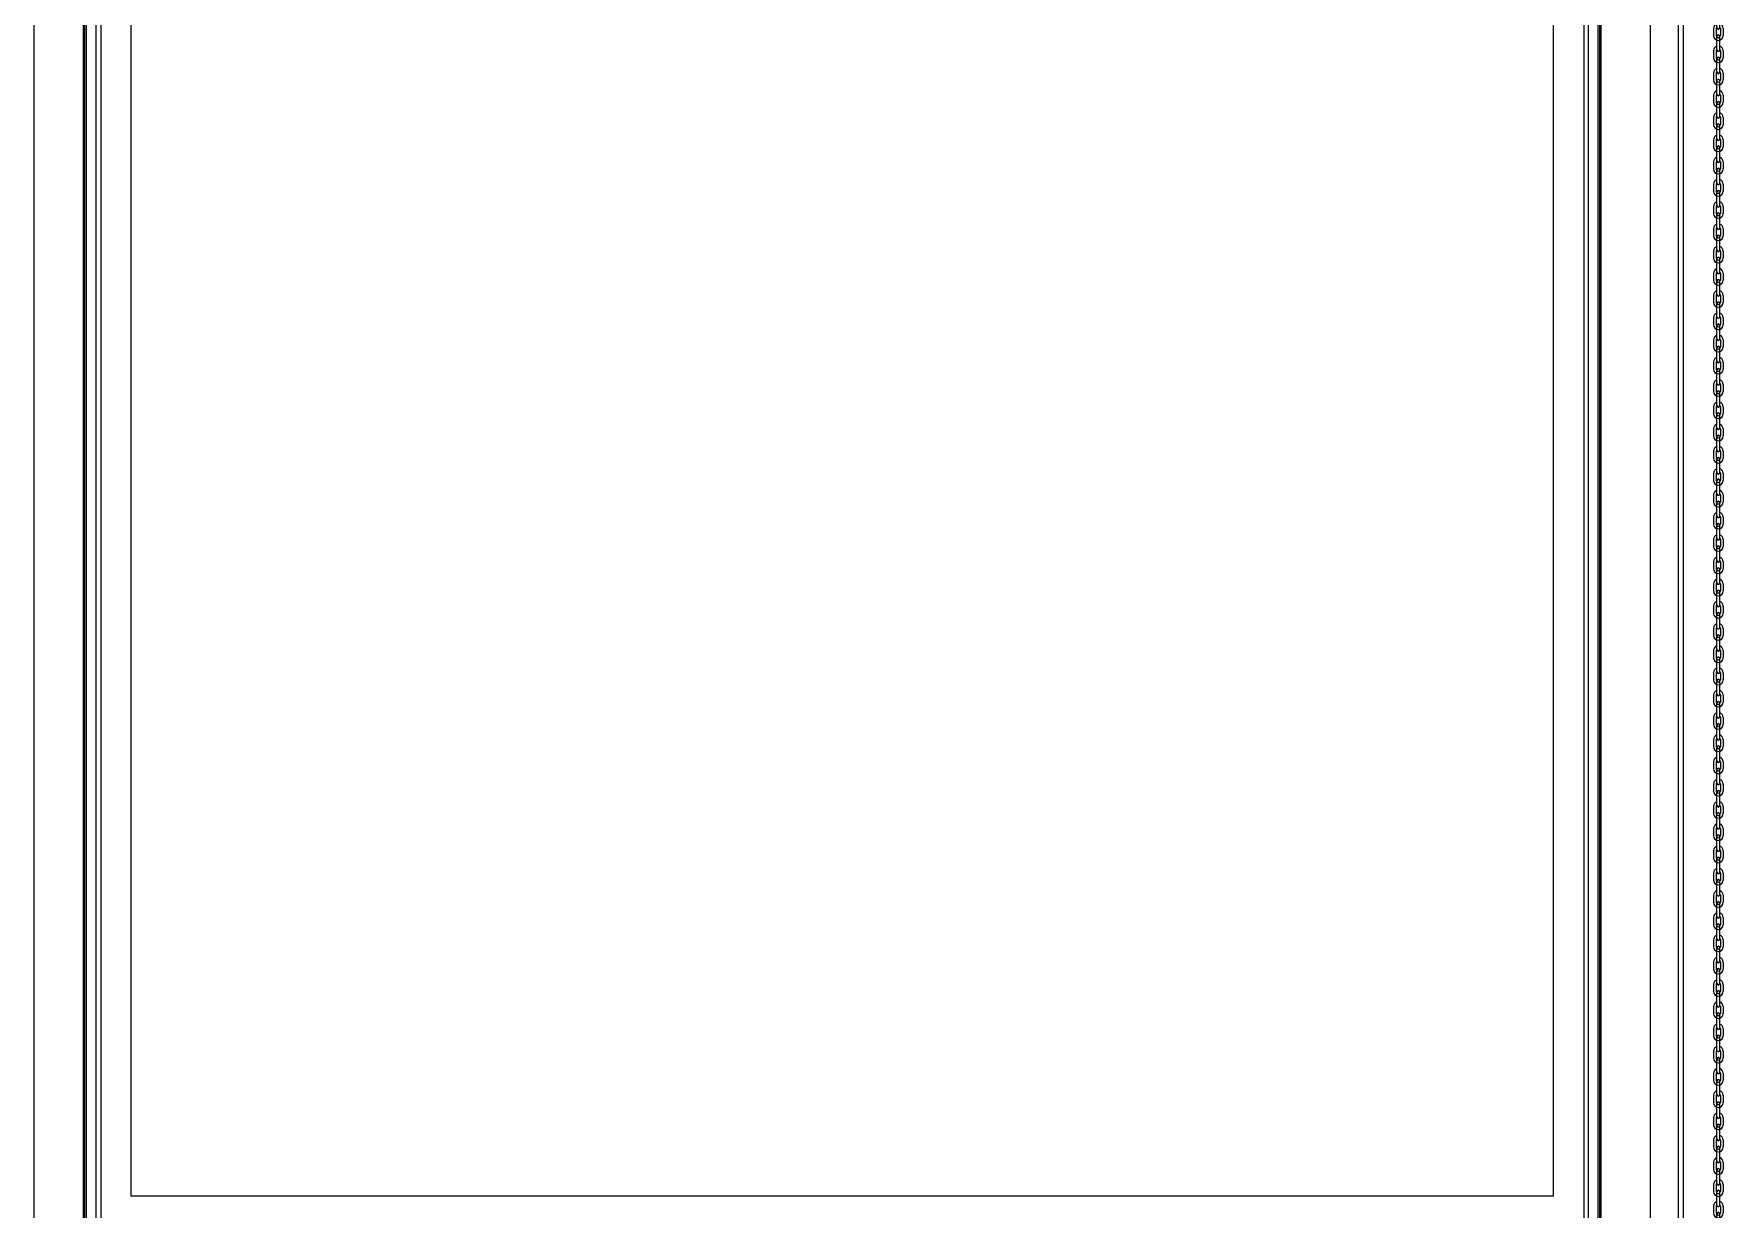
# Model space of a CAD drawing. Header units: millimetres. Extents: x 0 to 190005487, y 0 to 455456909.
# Drawn here: x 91948 to 93254, y 26882 to 27791 of the extents above; entities that cross this region are included whole.
import ezdxf

# ---------------------------------------------------------------- set-up
doc = ezdxf.new("R2010")
doc.units = ezdxf.units.MM
doc.header["$LTSCALE"] = 400
doc.header["$MEASUREMENT"] = 0
doc.layers.get('0').update_dxf_attribs({"linetype": 'CONTINUOUS'})
doc.layers.add('2', color=3, linetype='CONTINUOUS')
doc.layers.add('LC-003-002-----0', color=1, linetype='CONTINUOUS')

# ---------------------------------------------------------------- blocks, each defined once
blk = doc.blocks.new('chain_ohd')
at = {"layer": 'LC-003-002-----0'}
for p, q in [((1731724.8, 1098357.1, -97.2), (1731724.8, 1098378.6, -97.2)), ((1731729.1, 1098357.1, -97.2), (1731729.1, 1098378.6, -97.2)), ((1731719.5, 1098356, -97.2), (1731719.5, 1098345.3, -97.2)), ((1731723.8, 1098356, -97.2), (1731723.8, 1098345.3, -97.2)), ((1731724.8, 1098322.7, -97.2), (1731724.8, 1098344.2, -97.2)), ((1731729.1, 1098322.7, -97.2), (1731729.1, 1098344.2, -97.2)), ((1731730.2, 1098356, -97.2), (1731730.2, 1098345.3, -97.2)), ((1731734.5, 1098356, -97.2), (1731734.5, 1098345.3, -97.2)), ((1731719.5, 1098321.6, -97.2), (1731719.5, 1098310.9, -97.2)), ((1731723.8, 1098321.6, -97.2), (1731723.8, 1098310.9, -97.2)), ((1731730.2, 1098321.6, -97.2), (1731730.2, 1098310.9, -97.2)), ((1731734.5, 1098321.6, -97.2), (1731734.5, 1098310.9, -97.2)), ((1731724.8, 1098288.3, -97.2), (1731724.8, 1098309.8, -97.2)), ((1731729.1, 1098288.3, -97.2), (1731729.1, 1098309.8, -97.2)), ((1731719.5, 1098287.2, -97.2), (1731719.5, 1098276.5, -97.2)), ((1731723.8, 1098287.2, -97.2), (1731723.8, 1098276.5, -97.2)), ((1731724.8, 1098253.9, -97.2), (1731724.8, 1098275.4, -97.2)), ((1731729.1, 1098253.9, -97.2), (1731729.1, 1098275.4, -97.2)), ((1731730.2, 1098287.2, -97.2), (1731730.2, 1098276.5, -97.2)), ((1731734.5, 1098287.2, -97.2), (1731734.5, 1098276.5, -97.2)), ((1731719.5, 1098252.8, -97.2), (1731719.5, 1098242, -97.2)), ((1731723.8, 1098252.8, -97.2), (1731723.8, 1098242, -97.2)), ((1731724.8, 1098219.5, -97.2), (1731724.8, 1098241, -97.2)), ((1731729.1, 1098219.5, -97.2), (1731729.1, 1098241, -97.2)), ((1731730.2, 1098252.8, -97.2), (1731730.2, 1098242, -97.2)), ((1731734.5, 1098252.8, -97.2), (1731734.5, 1098242, -97.2)), ((1731719.5, 1098218.4, -97.2), (1731719.5, 1098207.6, -97.2)), ((1731723.8, 1098218.4, -97.2), (1731723.8, 1098207.6, -97.2)), ((1731730.2, 1098218.4, -97.2), (1731730.2, 1098207.6, -97.2)), ((1731734.5, 1098218.4, -97.2), (1731734.5, 1098207.6, -97.2)), ((1731719.5, 1098184, -97.2), (1731719.5, 1098173.2, -97.2)), ((1731723.8, 1098184, -97.2), (1731723.8, 1098173.2, -97.2)), ((1731724.8, 1098185.1, -97.2), (1731724.8, 1098206.6, -97.2)), ((1731729.1, 1098185.1, -97.2), (1731729.1, 1098206.6, -97.2)), ((1731730.2, 1098184, -97.2), (1731730.2, 1098173.2, -97.2)), ((1731734.5, 1098184, -97.2), (1731734.5, 1098173.2, -97.2)), ((1731724.8, 1098150.7, -97.2), (1731724.8, 1098172.2, -97.2)), ((1731729.1, 1098150.7, -97.2), (1731729.1, 1098172.2, -97.2)), ((1731719.5, 1098149.6, -97.2), (1731719.5, 1098138.8, -97.2)), ((1731723.8, 1098149.6, -97.2), (1731723.8, 1098138.8, -97.2)), ((1731724.8, 1098116.2, -97.2), (1731724.8, 1098137.7, -97.2)), ((1731729.1, 1098116.2, -97.2), (1731729.1, 1098137.7, -97.2)), ((1731730.2, 1098149.6, -97.2), (1731730.2, 1098138.8, -97.2)), ((1731734.5, 1098149.6, -97.2), (1731734.5, 1098138.8, -97.2)), ((1731719.5, 1098115.2, -97.2), (1731719.5, 1098104.4, -97.2)), ((1731723.8, 1098115.2, -97.2), (1731723.8, 1098104.4, -97.2)), ((1731730.2, 1098115.2, -97.2), (1731730.2, 1098104.4, -97.2)), ((1731734.5, 1098115.2, -97.2), (1731734.5, 1098104.4, -97.2)), ((1731719.5, 1098080.8, -97.2), (1731719.5, 1098070, -97.2)), ((1731723.8, 1098080.8, -97.2), (1731723.8, 1098070, -97.2)), ((1731724.8, 1098081.8, -97.2), (1731724.8, 1098103.3, -97.2)), ((1731729.1, 1098081.8, -97.2), (1731729.1, 1098103.3, -97.2)), ((1731730.2, 1098080.8, -97.2), (1731730.2, 1098070, -97.2)), ((1731734.5, 1098080.8, -97.2), (1731734.5, 1098070, -97.2)), ((1731724.8, 1098047.4, -97.2), (1731724.8, 1098068.9, -97.2)), ((1731729.1, 1098047.4, -97.2), (1731729.1, 1098068.9, -97.2)), ((1731719.5, 1098046.4, -97.2), (1731719.5, 1098035.6, -97.2)), ((1731723.8, 1098046.4, -97.2), (1731723.8, 1098035.6, -97.2)), ((1731724.8, 1098013, -97.2), (1731724.8, 1098034.5, -97.2)), ((1731729.1, 1098013, -97.2), (1731729.1, 1098034.5, -97.2)), ((1731730.2, 1098046.4, -97.2), (1731730.2, 1098035.6, -97.2)), ((1731734.5, 1098046.4, -97.2), (1731734.5, 1098035.6, -97.2)), ((1731719.5, 1098011.9, -97.2), (1731719.5, 1098001.2, -97.2)), ((1731723.8, 1098011.9, -97.2), (1731723.8, 1098001.2, -97.2)), ((1731724.8, 1097978.6, -97.2), (1731724.8, 1098000.1, -97.2)), ((1731729.1, 1097978.6, -97.2), (1731729.1, 1098000.1, -97.2)), ((1731730.2, 1098011.9, -97.2), (1731730.2, 1098001.2, -97.2)), ((1731734.5, 1098011.9, -97.2), (1731734.5, 1098001.2, -97.2)), ((1731719.5, 1097977.5, -97.2), (1731719.5, 1097966.8, -97.2)), ((1731723.8, 1097977.5, -97.2), (1731723.8, 1097966.8, -97.2)), ((1731730.2, 1097977.5, -97.2), (1731730.2, 1097966.8, -97.2)), ((1731734.5, 1097977.5, -97.2), (1731734.5, 1097966.8, -97.2)), ((1731724.8, 1097944.2, -97.2), (1731724.8, 1097965.7, -97.2)), ((1731729.1, 1097944.2, -97.2), (1731729.1, 1097965.7, -97.2)), ((1731719.5, 1097943.1, -97.2), (1731719.5, 1097932.4, -97.2)), ((1731723.8, 1097943.1, -97.2), (1731723.8, 1097932.4, -97.2)), ((1731724.8, 1097909.8, -97.2), (1731724.8, 1097931.3, -97.2)), ((1731729.1, 1097909.8, -97.2), (1731729.1, 1097931.3, -97.2)), ((1731730.2, 1097943.1, -97.2), (1731730.2, 1097932.4, -97.2)), ((1731734.5, 1097943.1, -97.2), (1731734.5, 1097932.4, -97.2)), ((1731719.5, 1097908.7, -97.2), (1731719.5, 1097898, -97.2)), ((1731723.8, 1097908.7, -97.2), (1731723.8, 1097898, -97.2)), ((1731724.8, 1097875.4, -97.2), (1731724.8, 1097896.9, -97.2)), ((1731729.1, 1097875.4, -97.2), (1731729.1, 1097896.9, -97.2)), ((1731730.2, 1097908.7, -97.2), (1731730.2, 1097898, -97.2)), ((1731734.5, 1097908.7, -97.2), (1731734.5, 1097898, -97.2)), ((1731719.5, 1097874.3, -97.2), (1731719.5, 1097863.6, -97.2)), ((1731723.8, 1097874.3, -97.2), (1731723.8, 1097863.6, -97.2)), ((1731730.2, 1097874.3, -97.2), (1731730.2, 1097863.6, -97.2)), ((1731734.5, 1097874.3, -97.2), (1731734.5, 1097863.6, -97.2)), ((1731724.8, 1097841, -97.2), (1731724.8, 1097862.5, -97.2)), ((1731729.1, 1097841, -97.2), (1731729.1, 1097862.5, -97.2)), ((1731719.5, 1097839.9, -97.2), (1731719.5, 1097829.1, -97.2)), ((1731723.8, 1097839.9, -97.2), (1731723.8, 1097829.1, -97.2)), ((1731724.8, 1097806.6, -97.2), (1731724.8, 1097828.1, -97.2)), ((1731729.1, 1097806.6, -97.2), (1731729.1, 1097828.1, -97.2)), ((1731730.2, 1097839.9, -97.2), (1731730.2, 1097829.1, -97.2)), ((1731734.5, 1097839.9, -97.2), (1731734.5, 1097829.1, -97.2)), ((1731719.5, 1097805.5, -97.2), (1731719.5, 1097794.7, -97.2)), ((1731723.8, 1097805.5, -97.2), (1731723.8, 1097794.7, -97.2)), ((1731724.8, 1097772.2, -97.2), (1731724.8, 1097793.7, -97.2)), ((1731729.1, 1097772.2, -97.2), (1731729.1, 1097793.7, -97.2)), ((1731730.2, 1097805.5, -97.2), (1731730.2, 1097794.7, -97.2)), ((1731734.5, 1097805.5, -97.2), (1731734.5, 1097794.7, -97.2)), ((1731719.5, 1097771.1, -97.2), (1731719.5, 1097760.3, -97.2)), ((1731723.8, 1097771.1, -97.2), (1731723.8, 1097760.3, -97.2)), ((1731730.2, 1097771.1, -97.2), (1731730.2, 1097760.3, -97.2)), ((1731734.5, 1097771.1, -97.2), (1731734.5, 1097760.3, -97.2)), ((1731724.8, 1097737.7, -97.2), (1731724.8, 1097759.3, -97.2)), ((1731729.1, 1097737.7, -97.2), (1731729.1, 1097759.3, -97.2)), ((1731719.5, 1097736.7, -97.2), (1731719.5, 1097725.9, -97.2)), ((1731723.8, 1097736.7, -97.2), (1731723.8, 1097725.9, -97.2)), ((1731724.8, 1097703.3, -97.2), (1731724.8, 1097724.8, -97.2)), ((1731729.1, 1097703.3, -97.2), (1731729.1, 1097724.8, -97.2)), ((1731730.2, 1097736.7, -97.2), (1731730.2, 1097725.9, -97.2)), ((1731734.5, 1097736.7, -97.2), (1731734.5, 1097725.9, -97.2)), ((1731719.5, 1097702.3, -97.2), (1731719.5, 1097691.5, -97.2)), ((1731723.8, 1097702.3, -97.2), (1731723.8, 1097691.5, -97.2)), ((1731724.8, 1097668.9, -97.2), (1731724.8, 1097690.4, -97.2)), ((1731729.1, 1097668.9, -97.2), (1731729.1, 1097690.4, -97.2)), ((1731730.2, 1097702.3, -97.2), (1731730.2, 1097691.5, -97.2)), ((1731734.5, 1097702.3, -97.2), (1731734.5, 1097691.5, -97.2)), ((1731719.5, 1097667.9, -97.2), (1731719.5, 1097657.1, -97.2)), ((1731723.8, 1097667.9, -97.2), (1731723.8, 1097657.1, -97.2)), ((1731730.2, 1097667.9, -97.2), (1731730.2, 1097657.1, -97.2)), ((1731734.5, 1097667.9, -97.2), (1731734.5, 1097657.1, -97.2)), ((1731724.8, 1097634.5, -97.2), (1731724.8, 1097656, -97.2)), ((1731729.1, 1097634.5, -97.2), (1731729.1, 1097656, -97.2)), ((1731719.5, 1097633.4, -97.2), (1731719.5, 1097622.7, -97.2)), ((1731723.8, 1097633.4, -97.2), (1731723.8, 1097622.7, -97.2)), ((1731724.8, 1097600.1, -97.2), (1731724.8, 1097621.6, -97.2)), ((1731729.1, 1097600.1, -97.2), (1731729.1, 1097621.6, -97.2)), ((1731730.2, 1097633.4, -97.2), (1731730.2, 1097622.7, -97.2)), ((1731734.5, 1097633.4, -97.2), (1731734.5, 1097622.7, -97.2)), ((1731719.5, 1097599, -97.2), (1731719.5, 1097588.3, -97.2)), ((1731723.8, 1097599, -97.2), (1731723.8, 1097588.3, -97.2)), ((1731724.8, 1097565.7, -97.2), (1731724.8, 1097587.2, -97.2)), ((1731729.1, 1097565.7, -97.2), (1731729.1, 1097587.2, -97.2)), ((1731730.2, 1097599, -97.2), (1731730.2, 1097588.3, -97.2)), ((1731734.5, 1097599, -97.2), (1731734.5, 1097588.3, -97.2)), ((1731719.5, 1097564.6, -97.2), (1731719.5, 1097553.9, -97.2)), ((1731723.8, 1097564.6, -97.2), (1731723.8, 1097553.9, -97.2)), ((1731730.2, 1097564.6, -97.2), (1731730.2, 1097553.9, -97.2)), ((1731734.5, 1097564.6, -97.2), (1731734.5, 1097553.9, -97.2)), ((1731719.5, 1097530.2, -97.2), (1731719.5, 1097519.5, -97.2)), ((1731723.8, 1097530.2, -97.2), (1731723.8, 1097519.5, -97.2)), ((1731724.8, 1097531.3, -97.2), (1731724.8, 1097552.8, -97.2)), ((1731729.1, 1097531.3, -97.2), (1731729.1, 1097552.8, -97.2)), ((1731730.2, 1097530.2, -97.2), (1731730.2, 1097519.5, -97.2)), ((1731734.5, 1097530.2, -97.2), (1731734.5, 1097519.5, -97.2)), ((1731724.8, 1097496.9, -97.2), (1731724.8, 1097518.4, -97.2)), ((1731729.1, 1097496.9, -97.2), (1731729.1, 1097518.4, -97.2)), ((1731719.5, 1097495.8, -97.2), (1731719.5, 1097485.1, -97.2)), ((1731723.8, 1097495.8, -97.2), (1731723.8, 1097485.1, -97.2)), ((1731724.8, 1097462.5, -97.2), (1731724.8, 1097484, -97.2)), ((1731729.1, 1097462.5, -97.2), (1731729.1, 1097484, -97.2)), ((1731730.2, 1097495.8, -97.2), (1731730.2, 1097485.1, -97.2)), ((1731734.5, 1097495.8, -97.2), (1731734.5, 1097485.1, -97.2)), ((1731719.5, 1097461.4, -97.2), (1731719.5, 1097450.7, -97.2)), ((1731723.8, 1097461.4, -97.2), (1731723.8, 1097450.7, -97.2)), ((1731730.2, 1097461.4, -97.2), (1731730.2, 1097450.7, -97.2)), ((1731734.5, 1097461.4, -97.2), (1731734.5, 1097450.7, -97.2)), ((1731719.5, 1097427, -97.2), (1731719.5, 1097416.2, -97.2)), ((1731723.8, 1097427, -97.2), (1731723.8, 1097416.2, -97.2)), ((1731724.8, 1097428.1, -97.2), (1731724.8, 1097449.6, -97.2)), ((1731729.1, 1097428.1, -97.2), (1731729.1, 1097449.6, -97.2)), ((1731730.2, 1097427, -97.2), (1731730.2, 1097416.2, -97.2)), ((1731734.5, 1097427, -97.2), (1731734.5, 1097416.2, -97.2)), ((1731724.8, 1097393.7, -97.2), (1731724.8, 1097415.2, -97.2)), ((1731729.1, 1097393.7, -97.2), (1731729.1, 1097415.2, -97.2)), ((1731719.5, 1097392.6, -97.2), (1731719.5, 1097381.8, -97.2)), ((1731723.8, 1097392.6, -97.2), (1731723.8, 1097381.8, -97.2)), ((1731724.8, 1097359.3, -97.2), (1731724.8, 1097380.8, -97.2)), ((1731729.1, 1097359.3, -97.2), (1731729.1, 1097380.8, -97.2)), ((1731730.2, 1097392.6, -97.2), (1731730.2, 1097381.8, -97.2)), ((1731734.5, 1097392.6, -97.2), (1731734.5, 1097381.8, -97.2)), ((1731719.5, 1097358.2, -97.2), (1731719.5, 1097347.4, -97.2)), ((1731723.8, 1097358.2, -97.2), (1731723.8, 1097347.4, -97.2)), ((1731730.2, 1097358.2, -97.2), (1731730.2, 1097347.4, -97.2)), ((1731734.5, 1097358.2, -97.2), (1731734.5, 1097347.4, -97.2)), ((1731719.5, 1097323.8, -97.2), (1731719.5, 1097313, -97.2)), ((1731723.8, 1097323.8, -97.2), (1731723.8, 1097313, -97.2)), ((1731724.8, 1097324.8, -97.2), (1731724.8, 1097346.4, -97.2)), ((1731729.1, 1097324.8, -97.2), (1731729.1, 1097346.4, -97.2)), ((1731730.2, 1097323.8, -97.2), (1731730.2, 1097313, -97.2)), ((1731734.5, 1097323.8, -97.2), (1731734.5, 1097313, -97.2)), ((1731724.8, 1097290.4, -97.2), (1731724.8, 1097311.9, -97.2)), ((1731729.1, 1097290.4, -97.2), (1731729.1, 1097311.9, -97.2)), ((1731719.5, 1097289.4, -97.2), (1731719.5, 1097278.6, -97.2)), ((1731723.8, 1097289.4, -97.2), (1731723.8, 1097278.6, -97.2)), ((1731730.2, 1097289.4, -97.2), (1731730.2, 1097278.6, -97.2)), ((1731734.5, 1097289.4, -97.2), (1731734.5, 1097278.6, -97.2))]:
    blk.add_line(p, q, dxfattribs=at)
for centre, radius, start, end in [((1731727, 1098378.6, -97.2), 2.15, 0, 180), ((1731727, 1098356, -97.2), 7.53, 106.6015, 180), ((1731727, 1098345.3, -97.2), 7.53, 180, 0), ((1731727, 1098356, -97.2), 3.23, 131.8103, 180), ((1731727, 1098345.3, -97.2), 3.23, 180, 0), ((1731727, 1098357.1, -97.2), 2.15, 180, 0), ((1731727, 1098344.2, -97.2), 2.15, 0, 180), ((1731727, 1098356, -97.2), 7.53, 0, 73.3985), ((1731727, 1098356, -97.2), 3.23, 0, 48.1897), ((1731727, 1098321.6, -97.2), 7.53, 106.6015, 180), ((1731727, 1098321.6, -97.2), 3.23, 131.8103, 180), ((1731727, 1098322.7, -97.2), 2.15, 180, 0), ((1731727, 1098321.6, -97.2), 7.53, 0, 73.3985), ((1731727, 1098321.6, -97.2), 3.23, 0, 48.1897), ((1731727, 1098310.9, -97.2), 7.53, 180, 0), ((1731727, 1098287.2, -97.2), 7.53, 106.6015, 180), ((1731727, 1098310.9, -97.2), 3.23, 180, 0), ((1731727, 1098287.2, -97.2), 3.23, 131.8103, 180), ((1731727, 1098309.8, -97.2), 2.15, 0, 180), ((1731727, 1098288.3, -97.2), 2.15, 180, 0), ((1731727, 1098287.2, -97.2), 7.53, 0, 73.3985), ((1731727, 1098287.2, -97.2), 3.23, 0, 48.1897), ((1731727, 1098276.5, -97.2), 7.53, 180, 0), ((1731727, 1098276.5, -97.2), 3.23, 180, 0), ((1731727, 1098275.4, -97.2), 2.15, 0, 180), ((1731727, 1098252.8, -97.2), 7.53, 106.6015, 180), ((1731727, 1098242, -97.2), 7.53, 180, 0), ((1731727, 1098252.8, -97.2), 3.23, 131.8103, 180), ((1731727, 1098242, -97.2), 3.23, 180, 0), ((1731727, 1098253.9, -97.2), 2.15, 180, 0), ((1731727, 1098241, -97.2), 2.15, 0, 180), ((1731727, 1098252.8, -97.2), 7.53, 0, 73.3985), ((1731727, 1098252.8, -97.2), 3.23, 0, 48.1897), ((1731727, 1098218.4, -97.2), 7.53, 106.6015, 180), ((1731727, 1098218.4, -97.2), 3.23, 131.8103, 180), ((1731727, 1098219.5, -97.2), 2.15, 180, 0), ((1731727, 1098218.4, -97.2), 7.53, 0, 73.3985), ((1731727, 1098218.4, -97.2), 3.23, 0, 48.1897), ((1731727, 1098207.6, -97.2), 7.53, 180, 0), ((1731727, 1098184, -97.2), 7.53, 106.6015, 180), ((1731727, 1098207.6, -97.2), 3.23, 180, 0), ((1731727, 1098184, -97.2), 3.23, 131.8103, 180), ((1731727, 1098206.6, -97.2), 2.15, 0, 180), ((1731727, 1098185.1, -97.2), 2.15, 180, 0), ((1731727, 1098184, -97.2), 7.53, 0, 73.3985), ((1731727, 1098184, -97.2), 3.23, 0, 48.1897), ((1731727, 1098173.2, -97.2), 7.53, 180, 0), ((1731727, 1098149.6, -97.2), 7.53, 106.6015, 180), ((1731727, 1098173.2, -97.2), 3.23, 180, 0), ((1731727, 1098172.2, -97.2), 2.15, 0, 180), ((1731727, 1098149.6, -97.2), 7.53, 0, 73.3985), ((1731727, 1098138.8, -97.2), 7.53, 180, 0), ((1731727, 1098149.6, -97.2), 3.23, 131.8103, 180), ((1731727, 1098138.8, -97.2), 3.23, 180, 0), ((1731727, 1098150.7, -97.2), 2.15, 180, 0), ((1731727, 1098137.7, -97.2), 2.15, 0, 180), ((1731727, 1098149.6, -97.2), 3.23, 0, 48.1897), ((1731727, 1098115.2, -97.2), 7.53, 106.6015, 180), ((1731727, 1098104.4, -97.2), 7.53, 180, 0), ((1731727, 1098115.2, -97.2), 3.23, 131.8103, 180), ((1731727, 1098104.4, -97.2), 3.23, 180, 0), ((1731727, 1098116.2, -97.2), 2.15, 180, 0), ((1731727, 1098103.3, -97.2), 2.15, 0, 180), ((1731727, 1098115.2, -97.2), 7.53, 0, 73.3985), ((1731727, 1098115.2, -97.2), 3.23, 0, 48.1897), ((1731727, 1098080.8, -97.2), 7.53, 106.6015, 180), ((1731727, 1098080.8, -97.2), 3.23, 131.8103, 180), ((1731727, 1098081.8, -97.2), 2.15, 180, 0), ((1731727, 1098080.8, -97.2), 7.53, 0, 73.3985), ((1731727, 1098080.8, -97.2), 3.23, 0, 48.1897), ((1731727, 1098070, -97.2), 7.53, 180, 0), ((1731727, 1098046.4, -97.2), 7.53, 106.6015, 180), ((1731727, 1098070, -97.2), 3.23, 180, 0), ((1731727, 1098068.9, -97.2), 2.15, 0, 180), ((1731727, 1098046.4, -97.2), 7.53, 0, 73.3985), ((1731727, 1098035.6, -97.2), 7.53, 180, 0), ((1731727, 1098046.4, -97.2), 3.23, 131.8103, 180), ((1731727, 1098035.6, -97.2), 3.23, 180, 0), ((1731727, 1098047.4, -97.2), 2.15, 180, 0), ((1731727, 1098034.5, -97.2), 2.15, 0, 180), ((1731727, 1098046.4, -97.2), 3.23, 0, 48.1897), ((1731727, 1098011.9, -97.2), 7.53, 106.6015, 180), ((1731727, 1098001.2, -97.2), 7.53, 180, 0), ((1731727, 1098011.9, -97.2), 3.23, 131.8103, 180), ((1731727, 1098001.2, -97.2), 3.23, 180, 0), ((1731727, 1098013, -97.2), 2.15, 180, 0), ((1731727, 1098000.1, -97.2), 2.15, 0, 180), ((1731727, 1098011.9, -97.2), 7.53, 0, 73.3985), ((1731727, 1098011.9, -97.2), 3.23, 0, 48.1897), ((1731727, 1097977.5, -97.2), 7.53, 106.6015, 180), ((1731727, 1097977.5, -97.2), 3.23, 131.8103, 180), ((1731727, 1097978.6, -97.2), 2.15, 180, 0), ((1731727, 1097977.5, -97.2), 7.53, 0, 73.3985), ((1731727, 1097977.5, -97.2), 3.23, 0, 48.1897), ((1731727, 1097966.8, -97.2), 7.53, 180, 0), ((1731727, 1097943.1, -97.2), 7.53, 106.6015, 180), ((1731727, 1097966.8, -97.2), 3.23, 180, 0), ((1731727, 1097965.7, -97.2), 2.15, 0, 180), ((1731727, 1097943.1, -97.2), 7.53, 0, 73.3985), ((1731727, 1097932.4, -97.2), 7.53, 180, 0), ((1731727, 1097943.1, -97.2), 3.23, 131.8103, 180), ((1731727, 1097932.4, -97.2), 3.23, 180, 0), ((1731727, 1097944.2, -97.2), 2.15, 180, 0), ((1731727, 1097931.3, -97.2), 2.15, 0, 180), ((1731727, 1097943.1, -97.2), 3.23, 0, 48.1897), ((1731727, 1097908.7, -97.2), 7.53, 106.6015, 180), ((1731727, 1097898, -97.2), 7.53, 180, 0), ((1731727, 1097908.7, -97.2), 3.23, 131.8103, 180), ((1731727, 1097898, -97.2), 3.23, 180, 0), ((1731727, 1097909.8, -97.2), 2.15, 180, 0), ((1731727, 1097896.9, -97.2), 2.15, 0, 180), ((1731727, 1097908.7, -97.2), 7.53, 0, 73.3985), ((1731727, 1097908.7, -97.2), 3.23, 0, 48.1897), ((1731727, 1097874.3, -97.2), 7.53, 106.6015, 180), ((1731727, 1097874.3, -97.2), 3.23, 131.8103, 180), ((1731727, 1097875.4, -97.2), 2.15, 180, 0), ((1731727, 1097874.3, -97.2), 7.53, 0, 73.3985), ((1731727, 1097874.3, -97.2), 3.23, 0, 48.1897), ((1731727, 1097863.6, -97.2), 7.53, 180, 0), ((1731727, 1097839.9, -97.2), 7.53, 106.6015, 180), ((1731727, 1097863.6, -97.2), 3.23, 180, 0), ((1731727, 1097862.5, -97.2), 2.15, 0, 180), ((1731727, 1097839.9, -97.2), 7.53, 0, 73.3985), ((1731727, 1097829.1, -97.2), 7.53, 180, 0), ((1731727, 1097839.9, -97.2), 3.23, 131.8103, 180), ((1731727, 1097829.1, -97.2), 3.23, 180, 0), ((1731727, 1097841, -97.2), 2.15, 180, 0), ((1731727, 1097828.1, -97.2), 2.15, 0, 180), ((1731727, 1097839.9, -97.2), 3.23, 0, 48.1897), ((1731727, 1097805.5, -97.2), 7.53, 106.6015, 180), ((1731727, 1097794.7, -97.2), 7.53, 180, 0), ((1731727, 1097805.5, -97.2), 3.23, 131.8103, 180), ((1731727, 1097794.7, -97.2), 3.23, 180, 0), ((1731727, 1097806.6, -97.2), 2.15, 180, 0), ((1731727, 1097793.7, -97.2), 2.15, 0, 180), ((1731727, 1097805.5, -97.2), 7.53, 0, 73.3985), ((1731727, 1097805.5, -97.2), 3.23, 0, 48.1897), ((1731727, 1097771.1, -97.2), 7.53, 106.6015, 180), ((1731727, 1097771.1, -97.2), 3.23, 131.8103, 180), ((1731727, 1097772.2, -97.2), 2.15, 180, 0), ((1731727, 1097771.1, -97.2), 7.53, 0, 73.3985), ((1731727, 1097771.1, -97.2), 3.23, 0, 48.1897), ((1731727, 1097760.3, -97.2), 7.53, 180, 0), ((1731727, 1097736.7, -97.2), 7.53, 106.6015, 180), ((1731727, 1097760.3, -97.2), 3.23, 180, 0), ((1731727, 1097736.7, -97.2), 3.23, 131.8103, 180), ((1731727, 1097759.3, -97.2), 2.15, 0, 180), ((1731727, 1097736.7, -97.2), 7.53, 0, 73.3985), ((1731727, 1097736.7, -97.2), 3.23, 0, 48.1897), ((1731727, 1097725.9, -97.2), 7.53, 180, 0), ((1731727, 1097725.9, -97.2), 3.23, 180, 0), ((1731727, 1097737.7, -97.2), 2.15, 180, 0), ((1731727, 1097724.8, -97.2), 2.15, 0, 180), ((1731727, 1097702.3, -97.2), 7.53, 106.6015, 180), ((1731727, 1097691.5, -97.2), 7.53, 180, 0), ((1731727, 1097702.3, -97.2), 3.23, 131.8103, 180), ((1731727, 1097691.5, -97.2), 3.23, 180, 0), ((1731727, 1097703.3, -97.2), 2.15, 180, 0), ((1731727, 1097690.4, -97.2), 2.15, 0, 180), ((1731727, 1097702.3, -97.2), 7.53, 0, 73.3985), ((1731727, 1097702.3, -97.2), 3.23, 0, 48.1897), ((1731727, 1097667.9, -97.2), 7.53, 106.6015, 180), ((1731727, 1097667.9, -97.2), 3.23, 131.8103, 180), ((1731727, 1097668.9, -97.2), 2.15, 180, 0), ((1731727, 1097667.9, -97.2), 7.53, 0, 73.3985), ((1731727, 1097667.9, -97.2), 3.23, 0, 48.1897), ((1731727, 1097657.1, -97.2), 7.53, 180, 0), ((1731727, 1097633.4, -97.2), 7.53, 106.6015, 180), ((1731727, 1097657.1, -97.2), 3.23, 180, 0), ((1731727, 1097633.4, -97.2), 3.23, 131.8103, 180), ((1731727, 1097656, -97.2), 2.15, 0, 180), ((1731727, 1097634.5, -97.2), 2.15, 180, 0), ((1731727, 1097633.4, -97.2), 7.53, 0, 73.3985), ((1731727, 1097633.4, -97.2), 3.23, 0, 48.1897), ((1731727, 1097622.7, -97.2), 7.53, 180, 0), ((1731727, 1097622.7, -97.2), 3.23, 180, 0), ((1731727, 1097621.6, -97.2), 2.15, 0, 180), ((1731727, 1097599, -97.2), 7.53, 106.6015, 180), ((1731727, 1097588.3, -97.2), 7.53, 180, 0), ((1731727, 1097599, -97.2), 3.23, 131.8103, 180), ((1731727, 1097588.3, -97.2), 3.23, 180, 0), ((1731727, 1097600.1, -97.2), 2.15, 180, 0), ((1731727, 1097587.2, -97.2), 2.15, 0, 180), ((1731727, 1097599, -97.2), 7.53, 0, 73.3985), ((1731727, 1097599, -97.2), 3.23, 0, 48.1897), ((1731727, 1097564.6, -97.2), 7.53, 106.6015, 180), ((1731727, 1097564.6, -97.2), 3.23, 131.8103, 180), ((1731727, 1097565.7, -97.2), 2.15, 180, 0), ((1731727, 1097564.6, -97.2), 7.53, 0, 73.3985), ((1731727, 1097564.6, -97.2), 3.23, 0, 48.1897), ((1731727, 1097553.9, -97.2), 7.53, 180, 0), ((1731727, 1097530.2, -97.2), 7.53, 106.6015, 180), ((1731727, 1097553.9, -97.2), 3.23, 180, 0), ((1731727, 1097530.2, -97.2), 3.23, 131.8103, 180), ((1731727, 1097552.8, -97.2), 2.15, 0, 180), ((1731727, 1097531.3, -97.2), 2.15, 180, 0), ((1731727, 1097530.2, -97.2), 7.53, 0, 73.3985), ((1731727, 1097530.2, -97.2), 3.23, 0, 48.1897), ((1731727, 1097519.5, -97.2), 7.53, 180, 0), ((1731727, 1097519.5, -97.2), 3.23, 180, 0), ((1731727, 1097518.4, -97.2), 2.15, 0, 180), ((1731727, 1097495.8, -97.2), 7.53, 106.6015, 180), ((1731727, 1097485.1, -97.2), 7.53, 180, 0), ((1731727, 1097495.8, -97.2), 3.23, 131.8103, 180), ((1731727, 1097485.1, -97.2), 3.23, 180, 0), ((1731727, 1097496.9, -97.2), 2.15, 180, 0), ((1731727, 1097484, -97.2), 2.15, 0, 180), ((1731727, 1097495.8, -97.2), 7.53, 0, 73.3985), ((1731727, 1097495.8, -97.2), 3.23, 0, 48.1897), ((1731727, 1097461.4, -97.2), 7.53, 106.6015, 180), ((1731727, 1097461.4, -97.2), 3.23, 131.8103, 180), ((1731727, 1097462.5, -97.2), 2.15, 180, 0), ((1731727, 1097449.6, -97.2), 2.15, 0, 180), ((1731727, 1097461.4, -97.2), 7.53, 0, 73.3985), ((1731727, 1097461.4, -97.2), 3.23, 0, 48.1897), ((1731727, 1097450.7, -97.2), 7.53, 180, 0), ((1731727, 1097427, -97.2), 7.53, 106.6015, 180), ((1731727, 1097450.7, -97.2), 3.23, 180, 0), ((1731727, 1097427, -97.2), 3.23, 131.8103, 180), ((1731727, 1097428.1, -97.2), 2.15, 180, 0), ((1731727, 1097427, -97.2), 7.53, 0, 73.3985), ((1731727, 1097427, -97.2), 3.23, 0, 48.1897), ((1731727, 1097416.2, -97.2), 7.53, 180, 0), ((1731727, 1097392.6, -97.2), 7.53, 106.6015, 180), ((1731727, 1097416.2, -97.2), 3.23, 180, 0), ((1731727, 1097415.2, -97.2), 2.15, 0, 180), ((1731727, 1097392.6, -97.2), 7.53, 0, 73.3985), ((1731727, 1097381.8, -97.2), 7.53, 180, 0), ((1731727, 1097392.6, -97.2), 3.23, 131.8103, 180), ((1731727, 1097381.8, -97.2), 3.23, 180, 0), ((1731727, 1097393.7, -97.2), 2.15, 180, 0), ((1731727, 1097380.8, -97.2), 2.15, 0, 180), ((1731727, 1097392.6, -97.2), 3.23, 0, 48.1897), ((1731727, 1097358.2, -97.2), 7.53, 106.6015, 180), ((1731727, 1097347.4, -97.2), 7.53, 180, 0), ((1731727, 1097358.2, -97.2), 3.23, 131.8103, 180), ((1731727, 1097347.4, -97.2), 3.23, 180, 0), ((1731727, 1097359.3, -97.2), 2.15, 180, 0), ((1731727, 1097346.4, -97.2), 2.15, 0, 180), ((1731727, 1097358.2, -97.2), 7.53, 0, 73.3985), ((1731727, 1097358.2, -97.2), 3.23, 0, 48.1897), ((1731727, 1097323.8, -97.2), 7.53, 106.6015, 180), ((1731727, 1097323.8, -97.2), 3.23, 131.8103, 180), ((1731727, 1097324.8, -97.2), 2.15, 180, 0), ((1731727, 1097323.8, -97.2), 7.53, 0, 73.3985), ((1731727, 1097323.8, -97.2), 3.23, 0, 48.1897), ((1731727, 1097313, -97.2), 7.53, 180, 0), ((1731727, 1097289.4, -97.2), 7.53, 106.6015, 180), ((1731727, 1097313, -97.2), 3.23, 180, 0), ((1731727, 1097311.9, -97.2), 2.15, 0, 180), ((1731727, 1097289.4, -97.2), 7.53, 0, 73.3985), ((1731727, 1097278.6, -97.2), 7.53, 180, 0), ((1731727, 1097289.4, -97.2), 3.23, 131.8103, 180), ((1731727, 1097278.6, -97.2), 3.23, 180, 0), ((1731727, 1097290.4, -97.2), 2.15, 180, 0), ((1731727, 1097289.4, -97.2), 3.23, 0, 48.1897)]:
    blk.add_arc(centre, radius, start, end, dxfattribs=at)
blk = doc.blocks.new('A$C643E1396')
at = {"color": 3}
for p, q in [((2588.5, 4243.6, 5.6), (2588.5, 468.5, 5.6)), ((2663.5, 4243.6, 5.6), (2663.5, 2738.5, 5.6)), ((3763.6, 4243.6, 173.5), (3763.6, 2738.5, 173.5)), ((3838.6, 4243.6, 173.5), (3838.6, 467.7, 173.5)), ((3763.6, 2738.5, 173.5), (2663.5, 2738.5, 5.6))]:
    blk.add_line(p, q, dxfattribs=at)
at = {"color": 4}
for p, q in [((2626.8, 4243.6, 5.6), (2626.8, 468.5, 5.6)), ((2627.8, 4243.6, 5.6), (2627.8, 468.5, 5.6)), ((2629.2, 4243.6, 5.6), (2629.2, 468.5, 5.6)), ((2636.6, 4243.6, 5.6), (2636.6, 468.5, 5.6)), ((2640.4, 4243.6, 5.6), (2640.4, 468.5, 5.6)), ((3787.3, 4243.6, 173.5), (3787.3, 468.5, 173.5)), ((3790.7, 4243.6, 173.5), (3790.7, 468.5, 173.5)), ((3798.1, 4243.6, 173.5), (3798.1, 468.5, 173.5)), ((3799.5, 4243.6, 173.5), (3799.5, 468.5, 173.5)), ((3800.5, 4243.6, 173.5), (3800.5, 468.5, 173.5))]:
    blk.add_line(p, q, dxfattribs=at)
at = {"layer": 'LC-003-002-----0'}
for p, q in [((3860.3, 3986.7, 173.5), (3860.3, 1168.4, 173.5)), ((3864.3, 3986.7, 173.5), (3864.3, 1168.4, 173.5))]:
    blk.add_line(p, q, dxfattribs=at)
at = {"layer": '2', "xscale": 0.5000256451997451, "yscale": 0.5000256451997451, "zscale": 0.5000256451997451}
for p in [(-862016.5, -545375.3, 348.1), (-862016.5, -545925.3, 348.1), (-862016.5, -546475.3, 348.1)]:
    blk.add_blockref('chain_ohd', p, dxfattribs=at)

msp = doc.modelspace()

# ---------------------------------------------------------------- block references
msp.add_blockref('A$C643E1396', (89359, 24153.3))

doc.saveas('drawing.dxf')
